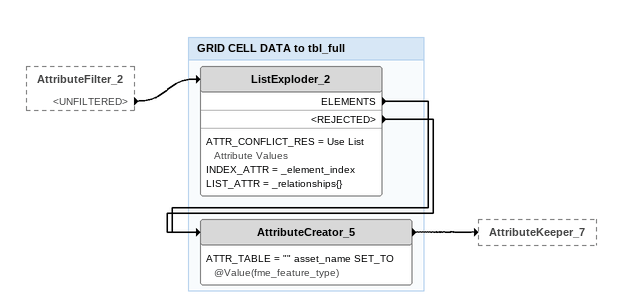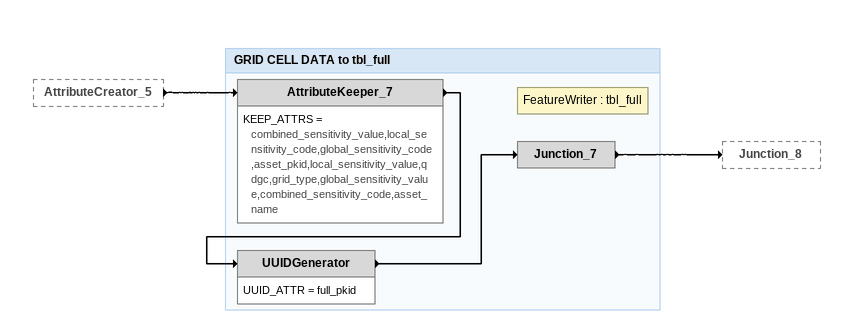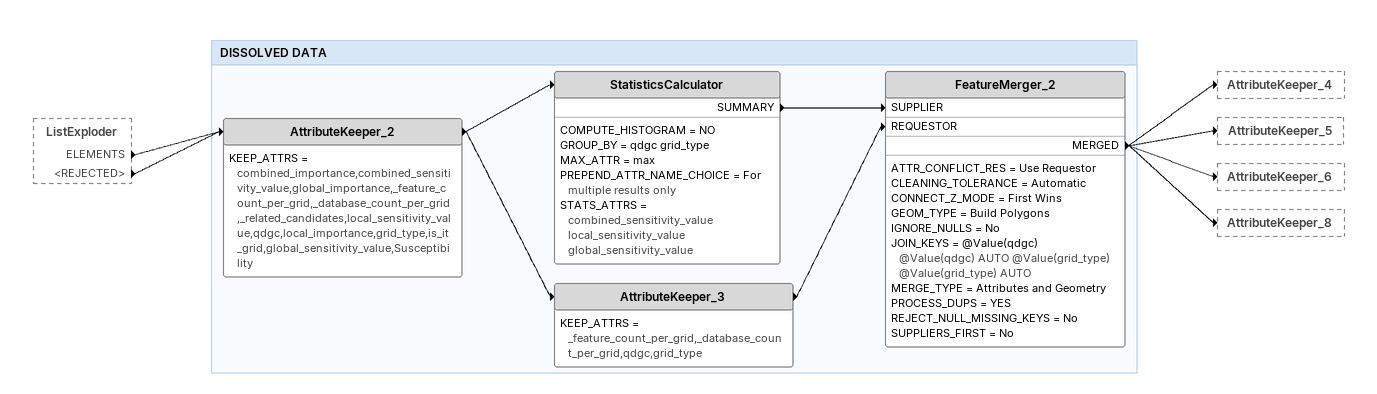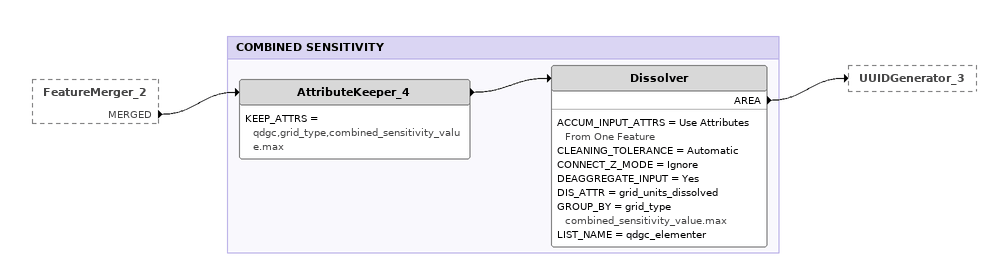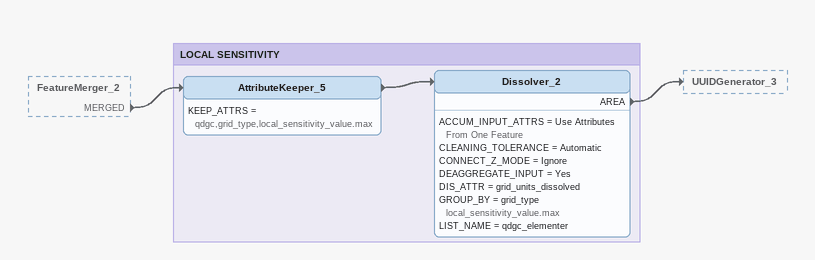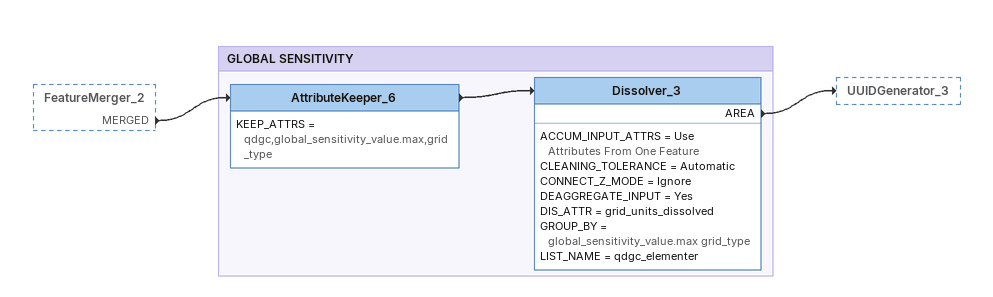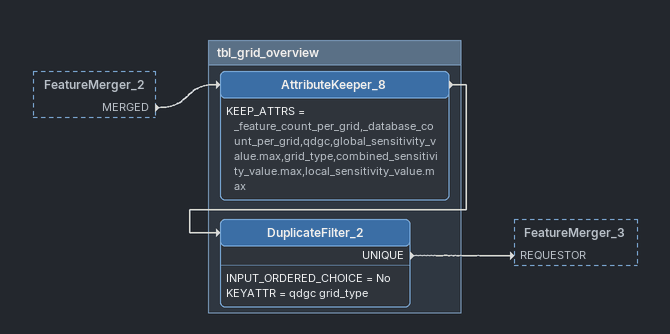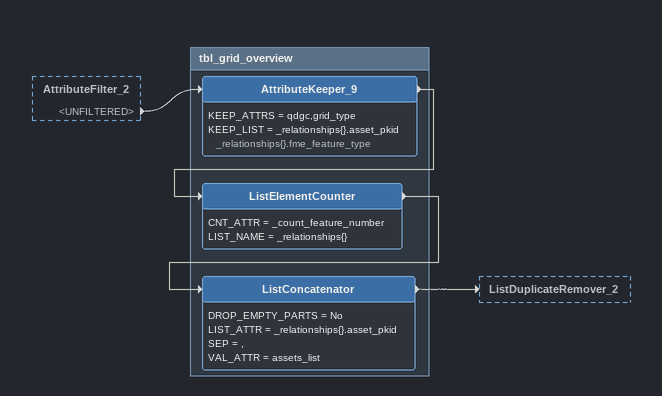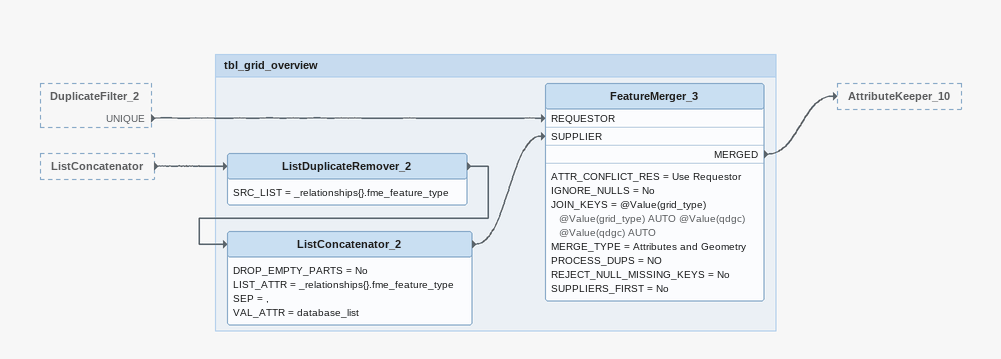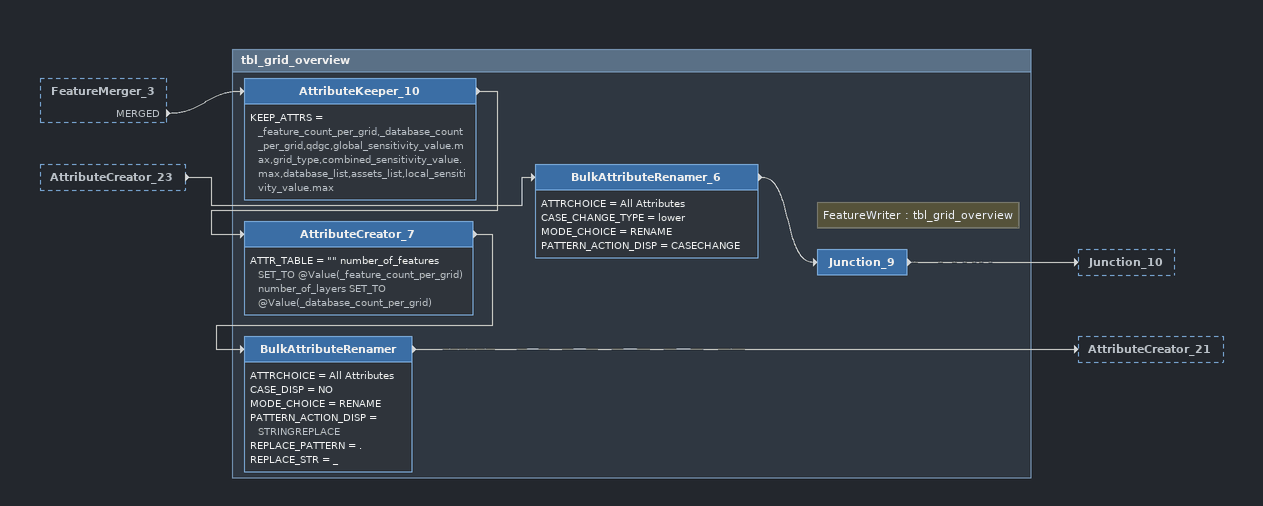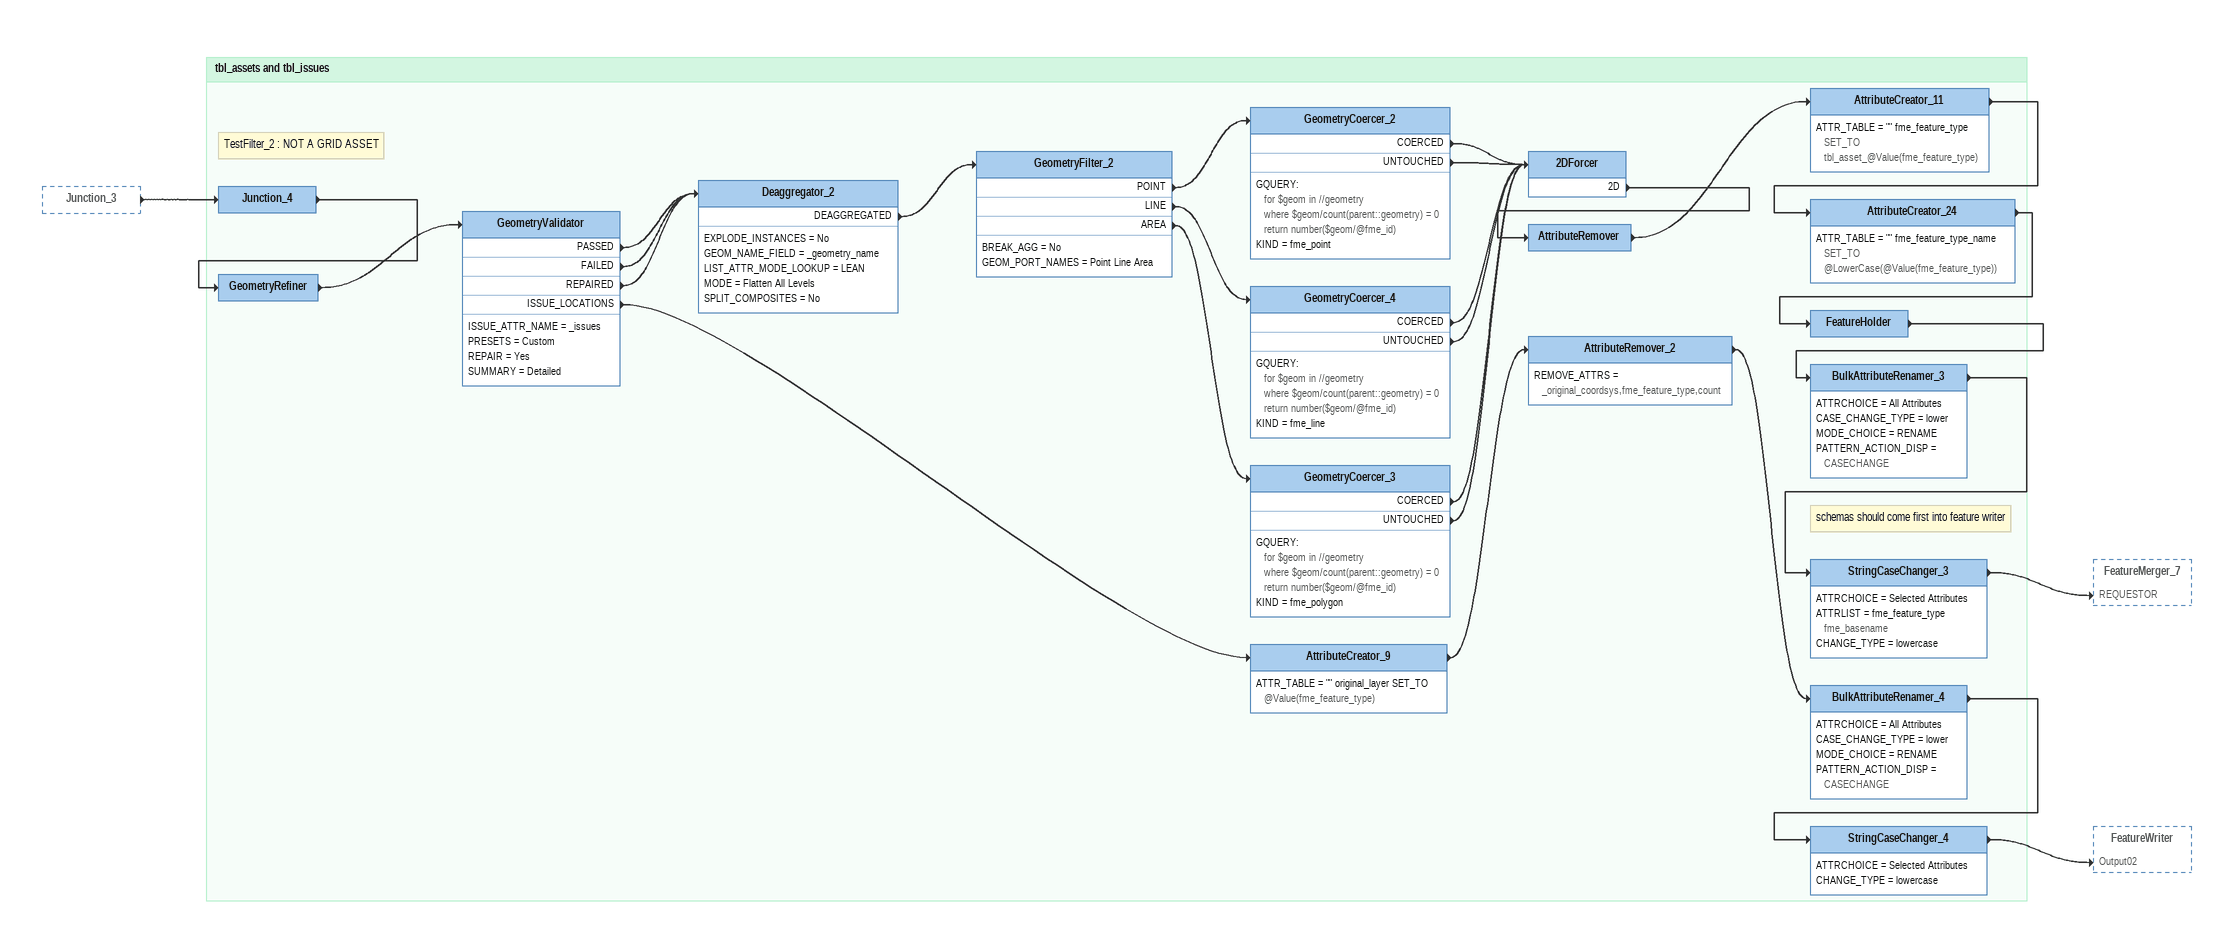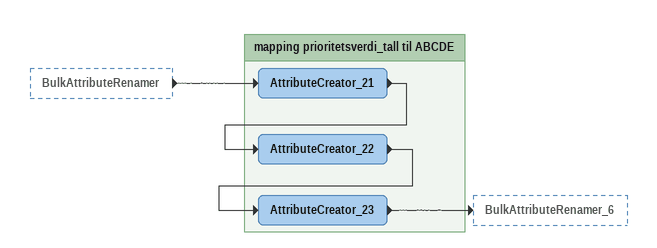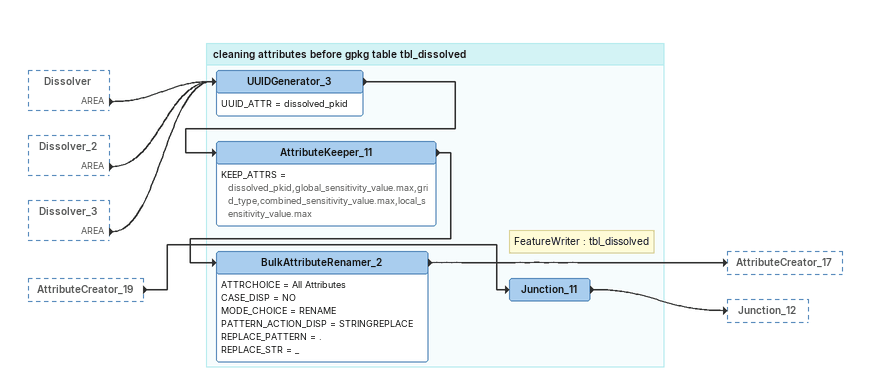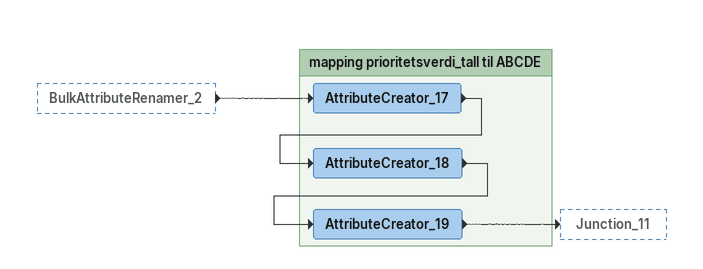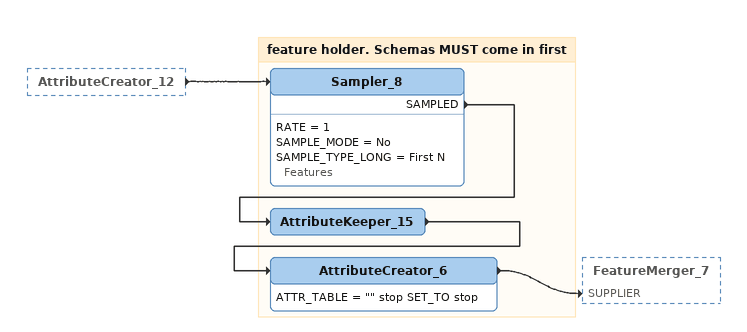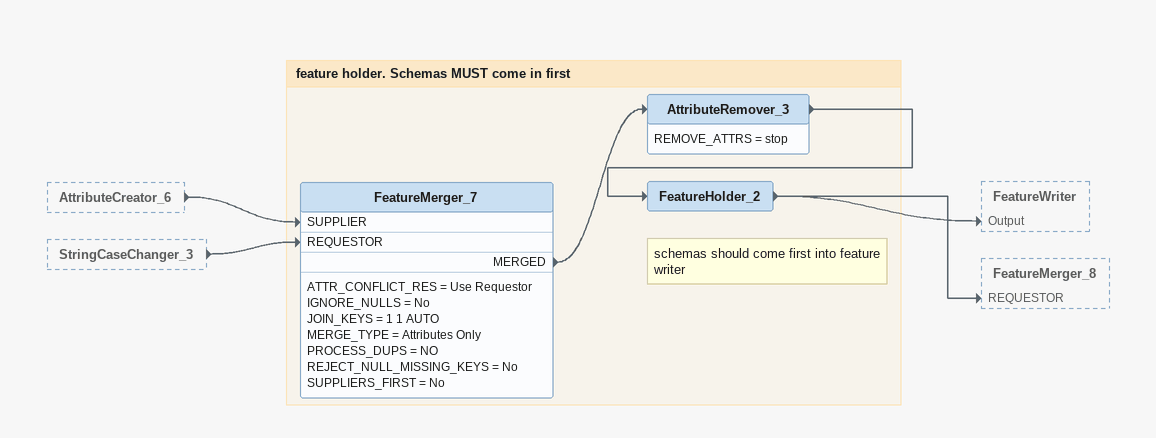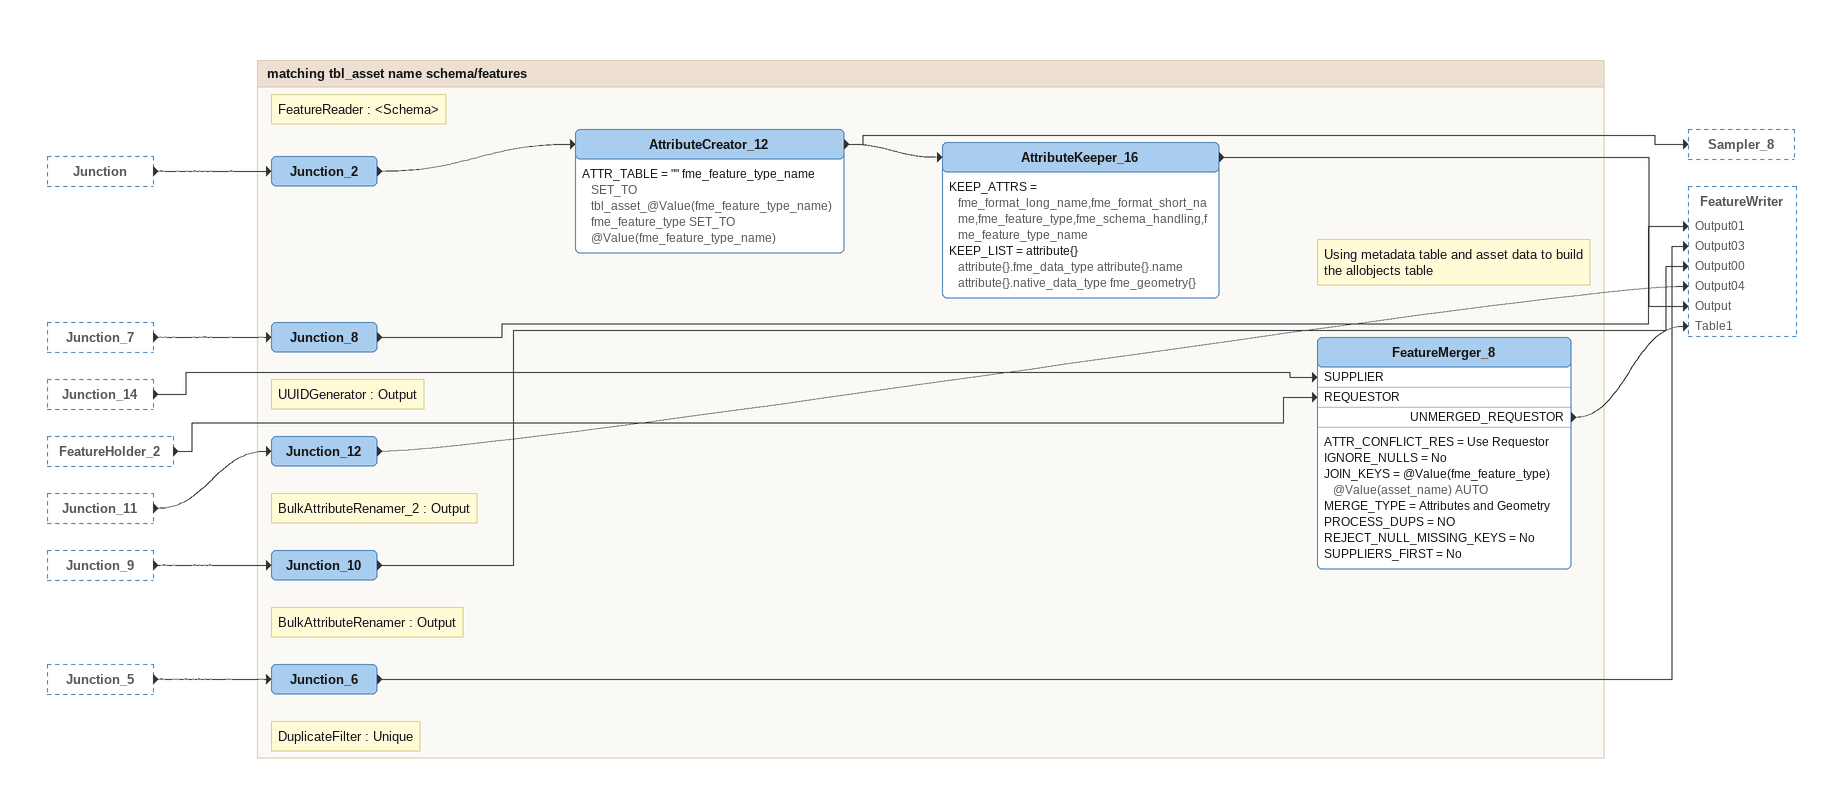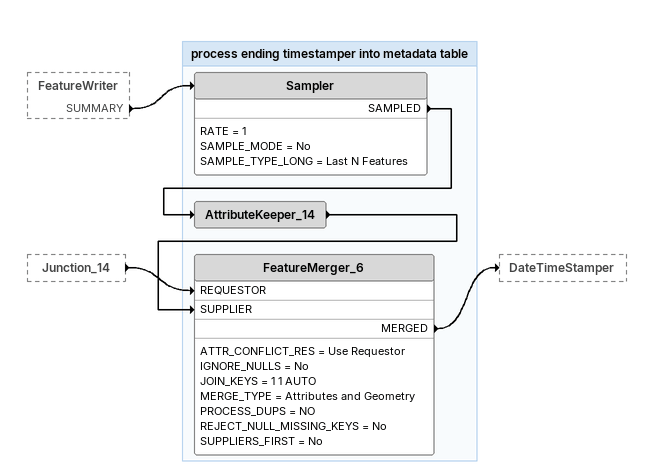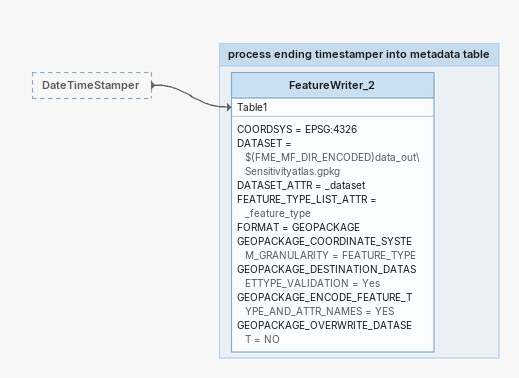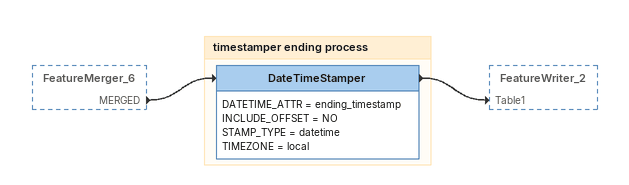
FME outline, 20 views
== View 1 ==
AttributeFilter_2 [outside]
    <UNFILTERED> -> ListExploder_2

Bookmark: GRID CELL DATA to tbl_full
ListExploder_2
    ATTR_CONFLICT_RES = Use List Attribute Values
    INDEX_ATTR = _element_index
    LIST_ATTR = _relationships{}
    ELEMENTS -> AttributeCreator_5
    <REJECTED> -> AttributeCreator_5
AttributeCreator_5
    ATTR_TABLE = "" asset_name SET_TO @Value(fme_feature_type)
    -> AttributeKeeper_7

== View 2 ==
AttributeCreator_5 [outside]
    -> AttributeKeeper_7

Bookmark: GRID CELL DATA to tbl_full
AttributeKeeper_7
    KEEP_ATTRS = combined_sensitivity_value,local_sensitivity_code,global_sensitivity_code,asset_pkid,local_sensitivity_value,qdgc,grid_type,global_sensitivity_value,combined_sensitivity_code,asset_name
    -> UUIDGenerator
UUIDGenerator
    UUID_ATTR = full_pkid
    -> Junction_7
Note: FeatureWriter : tbl_full
Junction_7
    -> Junction_8

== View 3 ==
ListExploder [outside]
    ELEMENTS -> AttributeKeeper_2
    <REJECTED> -> AttributeKeeper_2

Bookmark: DISSOLVED DATA
AttributeKeeper_2
    KEEP_ATTRS = combined_importance,combined_sensitivity_value,global_importance,_feature_count_per_grid,_database_count_per_grid,_related_candidates,local_sensitivity_value,qdgc,local_importance,grid_type,is_it_grid,global_sensitivity_value,Susceptibility
    -> StatisticsCalculator
    -> AttributeKeeper_3
StatisticsCalculator
    COMPUTE_HISTOGRAM = NO
    GROUP_BY = qdgc grid_type
    MAX_ATTR = max
    PREPEND_ATTR_NAME_CHOICE = For multiple results only
    STATS_ATTRS = combined_sensitivity_value local_sensitivity_value global_sensitivity_value
    SUMMARY -> FeatureMerger_2 [SUPPLIER]
AttributeKeeper_3
    KEEP_ATTRS = _feature_count_per_grid,_database_count_per_grid,qdgc,grid_type
    -> FeatureMerger_2 [REQUESTOR]
FeatureMerger_2
    ATTR_CONFLICT_RES = Use Requestor
    CLEANING_TOLERANCE = Automatic
    CONNECT_Z_MODE = First Wins
    GEOM_TYPE = Build Polygons
    IGNORE_NULLS = No
    JOIN_KEYS = @Value(qdgc) @Value(qdgc) AUTO @Value(grid_type) @Value(grid_type) AUTO
    MERGE_TYPE = Attributes and Geometry
    PROCESS_DUPS = YES
    REJECT_NULL_MISSING_KEYS = No
    SUPPLIERS_FIRST = No
    MERGED -> AttributeKeeper_4
    MERGED -> AttributeKeeper_5
    MERGED -> AttributeKeeper_6
    MERGED -> AttributeKeeper_8

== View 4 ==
FeatureMerger_2 [outside]
    MERGED -> AttributeKeeper_4

Bookmark: COMBINED SENSITIVITY
AttributeKeeper_4
    KEEP_ATTRS = qdgc,grid_type,combined_sensitivity_value.max
    -> Dissolver
Dissolver
    ACCUM_INPUT_ATTRS = Use Attributes From One Feature
    CLEANING_TOLERANCE = Automatic
    CONNECT_Z_MODE = Ignore
    DEAGGREGATE_INPUT = Yes
    DIS_ATTR = grid_units_dissolved
    GROUP_BY = grid_type combined_sensitivity_value.max
    LIST_NAME = qdgc_elementer
    AREA -> UUIDGenerator_3

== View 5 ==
FeatureMerger_2 [outside]
    MERGED -> AttributeKeeper_5

Bookmark: LOCAL SENSITIVITY
AttributeKeeper_5
    KEEP_ATTRS = qdgc,grid_type,local_sensitivity_value.max
    -> Dissolver_2
Dissolver_2
    ACCUM_INPUT_ATTRS = Use Attributes From One Feature
    CLEANING_TOLERANCE = Automatic
    CONNECT_Z_MODE = Ignore
    DEAGGREGATE_INPUT = Yes
    DIS_ATTR = grid_units_dissolved
    GROUP_BY = grid_type local_sensitivity_value.max
    LIST_NAME = qdgc_elementer
    AREA -> UUIDGenerator_3

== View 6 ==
FeatureMerger_2 [outside]
    MERGED -> AttributeKeeper_6

Bookmark: GLOBAL SENSITIVITY
AttributeKeeper_6
    KEEP_ATTRS = qdgc,global_sensitivity_value.max,grid_type
    -> Dissolver_3
Dissolver_3
    ACCUM_INPUT_ATTRS = Use Attributes From One Feature
    CLEANING_TOLERANCE = Automatic
    CONNECT_Z_MODE = Ignore
    DEAGGREGATE_INPUT = Yes
    DIS_ATTR = grid_units_dissolved
    GROUP_BY = global_sensitivity_value.max grid_type
    LIST_NAME = qdgc_elementer
    AREA -> UUIDGenerator_3

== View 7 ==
FeatureMerger_2 [outside]
    MERGED -> AttributeKeeper_8

Bookmark: tbl_grid_overview
AttributeKeeper_8
    KEEP_ATTRS = _feature_count_per_grid,_database_count_per_grid,qdgc,global_sensitivity_value.max,grid_type,combined_sensitivity_value.max,local_sensitivity_value.max
    -> DuplicateFilter_2
DuplicateFilter_2
    INPUT_ORDERED_CHOICE = No
    KEYATTR = qdgc grid_type
    UNIQUE -> FeatureMerger_3 [REQUESTOR]

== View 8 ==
AttributeFilter_2 [outside]
    <UNFILTERED> -> AttributeKeeper_9

Bookmark: tbl_grid_overview
AttributeKeeper_9
    KEEP_ATTRS = qdgc,grid_type
    KEEP_LIST = _relationships{}.asset_pkid _relationships{}.fme_feature_type
    -> ListElementCounter
ListElementCounter
    CNT_ATTR = _count_feature_number
    LIST_NAME = _relationships{}
    -> ListConcatenator
ListConcatenator
    DROP_EMPTY_PARTS = No
    LIST_ATTR = _relationships{}.asset_pkid
    SEP = ,
    VAL_ATTR = assets_list
    -> ListDuplicateRemover_2

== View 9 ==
DuplicateFilter_2 [outside]
    UNIQUE -> FeatureMerger_3 [REQUESTOR]
ListConcatenator [outside]
    -> ListDuplicateRemover_2

Bookmark: tbl_grid_overview
ListDuplicateRemover_2
    SRC_LIST = _relationships{}.fme_feature_type
    -> ListConcatenator_2
ListConcatenator_2
    DROP_EMPTY_PARTS = No
    LIST_ATTR = _relationships{}.fme_feature_type
    SEP = ,
    VAL_ATTR = database_list
    -> FeatureMerger_3 [SUPPLIER]
FeatureMerger_3
    ATTR_CONFLICT_RES = Use Requestor
    IGNORE_NULLS = No
    JOIN_KEYS = @Value(grid_type) @Value(grid_type) AUTO @Value(qdgc) @Value(qdgc) AUTO
    MERGE_TYPE = Attributes and Geometry
    PROCESS_DUPS = NO
    REJECT_NULL_MISSING_KEYS = No
    SUPPLIERS_FIRST = No
    MERGED -> AttributeKeeper_10

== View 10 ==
FeatureMerger_3 [outside]
    MERGED -> AttributeKeeper_10
AttributeCreator_23 [outside]
    -> BulkAttributeRenamer_6

Bookmark: tbl_grid_overview
AttributeKeeper_10
    KEEP_ATTRS = _feature_count_per_grid,_database_count_per_grid,qdgc,global_sensitivity_value.max,grid_type,combined_sensitivity_value.max,database_list,assets_list,local_sensitivity_value.max
    -> AttributeCreator_7
AttributeCreator_7
    ATTR_TABLE = "" number_of_features SET_TO @Value(_feature_count_per_grid)  number_of_layers SET_TO @Value(_database_count_per_grid)
    -> BulkAttributeRenamer
BulkAttributeRenamer
    ATTRCHOICE = All Attributes
    CASE_DISP = NO
    MODE_CHOICE = RENAME
    PATTERN_ACTION_DISP = STRINGREPLACE
    REPLACE_PATTERN = .
    REPLACE_STR = _
    -> AttributeCreator_21
BulkAttributeRenamer_6
    ATTRCHOICE = All Attributes
    CASE_CHANGE_TYPE = lower
    MODE_CHOICE = RENAME
    PATTERN_ACTION_DISP = CASECHANGE
    -> Junction_9
Note: FeatureWriter : tbl_grid_overview
Junction_9
    -> Junction_10

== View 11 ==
Junction_3 [outside]
    -> Junction_4

Bookmark: tbl_assets and tbl_issues
Note: TestFilter_2 : NOT A GRID ASSET
Junction_4
    -> GeometryRefiner
GeometryRefiner
    -> GeometryValidator
GeometryValidator
    ISSUE_ATTR_NAME = _issues
    PRESETS = Custom
    REPAIR = Yes
    SUMMARY = Detailed
    PASSED -> Deaggregator_2
    FAILED -> Deaggregator_2
    REPAIRED -> Deaggregator_2
    ISSUE_LOCATIONS -> AttributeCreator_9
Deaggregator_2
    EXPLODE_INSTANCES = No
    GEOM_NAME_FIELD = _geometry_name
    LIST_ATTR_MODE_LOOKUP = LEAN
    MODE = Flatten All Levels
    SPLIT_COMPOSITES = No
    DEAGGREGATED -> GeometryFilter_2
GeometryFilter_2
    BREAK_AGG = No
    GEOM_PORT_NAMES = Point Line Area
    POINT -> GeometryCoercer_2
    LINE -> GeometryCoercer_4
    AREA -> GeometryCoercer_3
GeometryCoercer_2
    GQUERY:
      for $geom in //geometry
      where $geom/count(parent::geometry) = 0
      return number($geom/@fme_id)
    KIND = fme_point
    COERCED -> 2DForcer
    UNTOUCHED -> 2DForcer
GeometryCoercer_4
    GQUERY:
      for $geom in //geometry
      where $geom/count(parent::geometry) = 0
      return number($geom/@fme_id)
    KIND = fme_line
    COERCED -> 2DForcer
    UNTOUCHED -> 2DForcer
GeometryCoercer_3
    GQUERY:
      for $geom in //geometry
      where $geom/count(parent::geometry) = 0
      return number($geom/@fme_id)
    KIND = fme_polygon
    COERCED -> 2DForcer
    UNTOUCHED -> 2DForcer
2DForcer
    2D -> AttributeRemover
AttributeRemover
    -> AttributeCreator_11
AttributeCreator_11
    ATTR_TABLE = "" fme_feature_type SET_TO tbl_asset_@Value(fme_feature_type)
    -> AttributeCreator_24
AttributeCreator_24
    ATTR_TABLE = "" fme_feature_type_name SET_TO @LowerCase(@Value(fme_feature_type))
    -> FeatureHolder
Note: schemas should come first into feature writer
FeatureHolder
    -> BulkAttributeRenamer_3
BulkAttributeRenamer_3
    ATTRCHOICE = All Attributes
    CASE_CHANGE_TYPE = lower
    MODE_CHOICE = RENAME
    PATTERN_ACTION_DISP = CASECHANGE
    -> StringCaseChanger_3
StringCaseChanger_3
    ATTRCHOICE = Selected Attributes
    ATTRLIST = fme_feature_type fme_basename
    CHANGE_TYPE = lowercase
    -> FeatureMerger_7 [REQUESTOR]
AttributeCreator_9
    ATTR_TABLE = "" original_layer SET_TO @Value(fme_feature_type)
    -> AttributeRemover_2
AttributeRemover_2
    REMOVE_ATTRS = _original_coordsys,fme_feature_type,count
    -> BulkAttributeRenamer_4
BulkAttributeRenamer_4
    ATTRCHOICE = All Attributes
    CASE_CHANGE_TYPE = lower
    MODE_CHOICE = RENAME
    PATTERN_ACTION_DISP = CASECHANGE
    -> StringCaseChanger_4
StringCaseChanger_4
    ATTRCHOICE = Selected Attributes
    CHANGE_TYPE = lowercase
    -> FeatureWriter [Output02]

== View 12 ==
BulkAttributeRenamer [outside]
    -> AttributeCreator_21

Bookmark: mapping prioritetsverdi_tall til ABCDE
AttributeCreator_21
    -> AttributeCreator_22
AttributeCreator_22
    -> AttributeCreator_23
AttributeCreator_23
    -> BulkAttributeRenamer_6

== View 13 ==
Dissolver [outside]
    AREA -> UUIDGenerator_3
Dissolver_2 [outside]
    AREA -> UUIDGenerator_3
Dissolver_3 [outside]
    AREA -> UUIDGenerator_3
AttributeCreator_19 [outside]
    -> Junction_11

Bookmark: cleaning attributes before gpkg table tbl_dissolved
UUIDGenerator_3
    UUID_ATTR = dissolved_pkid
    -> AttributeKeeper_11
AttributeKeeper_11
    KEEP_ATTRS = dissolved_pkid,global_sensitivity_value.max,grid_type,combined_sensitivity_value.max,local_sensitivity_value.max
    -> BulkAttributeRenamer_2
BulkAttributeRenamer_2
    ATTRCHOICE = All Attributes
    CASE_DISP = NO
    MODE_CHOICE = RENAME
    PATTERN_ACTION_DISP = STRINGREPLACE
    REPLACE_PATTERN = .
    REPLACE_STR = _
    -> AttributeCreator_17
Note: FeatureWriter : tbl_dissolved
Junction_11
    -> Junction_12

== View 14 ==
BulkAttributeRenamer_2 [outside]
    -> AttributeCreator_17

Bookmark: mapping prioritetsverdi_tall til ABCDE
AttributeCreator_17
    -> AttributeCreator_18
AttributeCreator_18
    -> AttributeCreator_19
AttributeCreator_19
    -> Junction_11

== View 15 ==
AttributeCreator_12 [outside]
    -> Sampler_8

Bookmark: feature holder. Schemas MUST come in first
Sampler_8
    RATE = 1
    SAMPLE_MODE = No
    SAMPLE_TYPE_LONG = First N Features
    SAMPLED -> AttributeKeeper_15
AttributeKeeper_15
    -> AttributeCreator_6
AttributeCreator_6
    ATTR_TABLE = "" stop SET_TO stop
    -> FeatureMerger_7 [SUPPLIER]

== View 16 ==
AttributeCreator_6 [outside]
    -> FeatureMerger_7 [SUPPLIER]
StringCaseChanger_3 [outside]
    -> FeatureMerger_7 [REQUESTOR]

Bookmark: feature holder. Schemas MUST come in first
FeatureMerger_7
    ATTR_CONFLICT_RES = Use Requestor
    IGNORE_NULLS = No
    JOIN_KEYS = 1 1 AUTO
    MERGE_TYPE = Attributes Only
    PROCESS_DUPS = NO
    REJECT_NULL_MISSING_KEYS = No
    SUPPLIERS_FIRST = No
    MERGED -> AttributeRemover_3
AttributeRemover_3
    REMOVE_ATTRS = stop
    -> FeatureHolder_2
Note: schemas should come first into feature writer
FeatureHolder_2
    -> FeatureWriter [Output]
    -> FeatureMerger_8 [REQUESTOR]

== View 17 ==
Junction [outside]
    -> Junction_2
Junction_7 [outside]
    -> Junction_8
Junction_14 [outside]
    -> FeatureMerger_8 [SUPPLIER]
FeatureHolder_2 [outside]
    -> FeatureMerger_8 [REQUESTOR]
Junction_11 [outside]
    -> Junction_12
Junction_9 [outside]
    -> Junction_10
Junction_5 [outside]
    -> Junction_6

Bookmark: matching tbl_asset name schema/features
Note: BulkAttributeRenamer_2 : Output
Junction_12
    -> FeatureWriter [Output04]
Note: BulkAttributeRenamer : Output
Junction_10
    -> FeatureWriter [Output00]
Note: UUIDGenerator : Output
Junction_8
    -> FeatureWriter [Output01]
Note: DuplicateFilter : Unique
Junction_6
    -> FeatureWriter [Output03]
Note: FeatureReader : <Schema>
Junction_2
    -> AttributeCreator_12
AttributeCreator_12
    ATTR_TABLE = "" fme_feature_type_name SET_TO tbl_asset_@Value(fme_feature_type_name)  fme_feature_type SET_TO @Value(fme_feature_type_name)
    -> AttributeKeeper_16
    -> Sampler_8
AttributeKeeper_16
    KEEP_ATTRS = fme_format_long_name,fme_format_short_name,fme_feature_type,fme_schema_handling,fme_feature_type_name
    KEEP_LIST = attribute{} attribute{}.fme_data_type attribute{}.name attribute{}.native_data_type fme_geometry{}
    -> FeatureWriter [Output]
Note: Using metadata table and asset data to build the allobjects table
FeatureMerger_8
    ATTR_CONFLICT_RES = Use Requestor
    IGNORE_NULLS = No
    JOIN_KEYS = @Value(fme_feature_type) @Value(asset_name) AUTO
    MERGE_TYPE = Attributes and Geometry
    PROCESS_DUPS = NO
    REJECT_NULL_MISSING_KEYS = No
    SUPPLIERS_FIRST = No
    UNMERGED_REQUESTOR -> FeatureWriter [Table1]

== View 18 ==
FeatureWriter [outside]
    SUMMARY -> Sampler
Junction_14 [outside]
    -> FeatureMerger_6 [REQUESTOR]

Bookmark: process ending timestamper into metadata table
Sampler
    RATE = 1
    SAMPLE_MODE = No
    SAMPLE_TYPE_LONG = Last N Features
    SAMPLED -> AttributeKeeper_14
AttributeKeeper_14
    -> FeatureMerger_6 [SUPPLIER]
FeatureMerger_6
    ATTR_CONFLICT_RES = Use Requestor
    IGNORE_NULLS = No
    JOIN_KEYS = 1 1 AUTO
    MERGE_TYPE = Attributes and Geometry
    PROCESS_DUPS = NO
    REJECT_NULL_MISSING_KEYS = No
    SUPPLIERS_FIRST = No
    MERGED -> DateTimeStamper

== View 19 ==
DateTimeStamper [outside]
    -> FeatureWriter_2 [Table1]

Bookmark: process ending timestamper into metadata table
FeatureWriter_2
    COORDSYS = EPSG:4326
    DATASET = $(FME_MF_DIR_ENCODED)data_out\Sensitivityatlas.gpkg
    DATASET_ATTR = _dataset
    FEATURE_TYPE_LIST_ATTR = _feature_type
    FORMAT = GEOPACKAGE
    GEOPACKAGE_COORDINATE_SYSTEM_GRANULARITY = FEATURE_TYPE
    GEOPACKAGE_DESTINATION_DATASETTYPE_VALIDATION = Yes
    GEOPACKAGE_ENCODE_FEATURE_TYPE_AND_ATTR_NAMES = YES
    GEOPACKAGE_OVERWRITE_DATASET = NO

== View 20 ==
FeatureMerger_6 [outside]
    MERGED -> DateTimeStamper

Bookmark: timestamper ending process
DateTimeStamper
    DATETIME_ATTR = ending_timestamp
    INCLUDE_OFFSET = NO
    STAMP_TYPE = datetime
    TIMEZONE = local
    -> FeatureWriter_2 [Table1]
